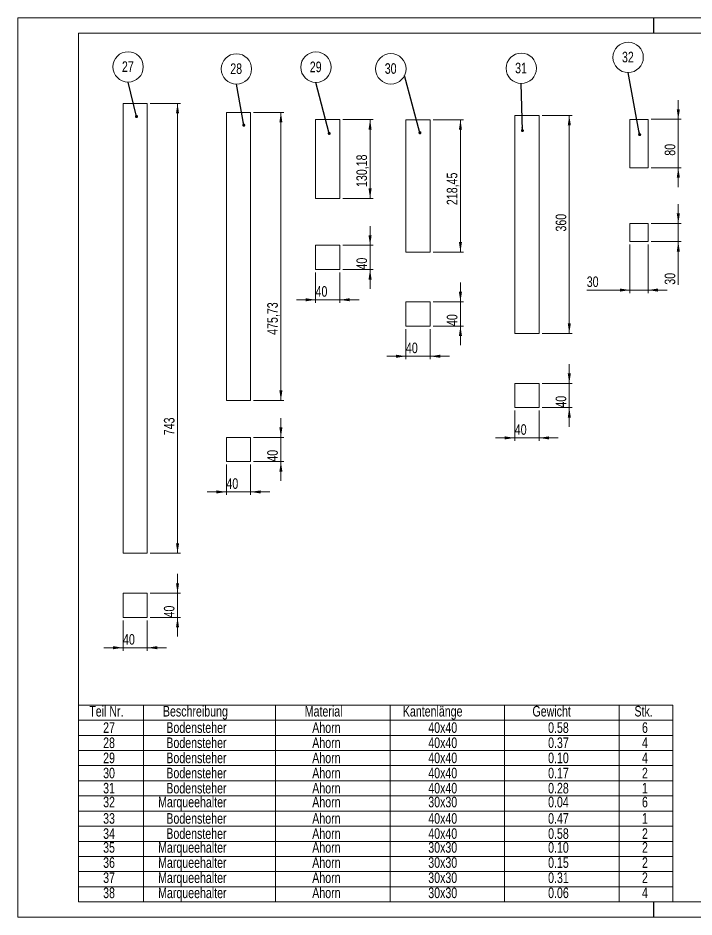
# Model space of a CAD drawing. Header units: millimetres. Extents: x 0 to 2100, y 0 to 1485.
# Drawn here: x 0 to 1117, y 0 to 1485 of the extents above; entities that cross this region are included whole.
import ezdxf

# ---------------------------------------------------------------- set-up
doc = ezdxf.new("R2010")
doc.units = ezdxf.units.MM
doc.header["$LTSCALE"] = 5
doc.layers.add('CTP_BEM', color=92, linetype='Continuous', lineweight=15)
doc.layers.add('RAHMEN', color=7, linetype='Continuous')
doc.layers.add('SLD-0', color=7, linetype='Continuous')
doc.styles.add('SLDTEXTSTYLE1', font='TXT', dxfattribs={"width": 0.75})
doc.dimstyles.new('SLDDIMSTYLE0', dxfattribs={"dimtxt": 17.5, "dimasz": 16.51, "dimexe": 0, "dimexo": 0.0625, "dimgap": 4.375, "dimtad": 1, "dimrnd": 1e-09, "dimzin": 12, "dimdsep": 46, "dimtxsty": 'SLDTEXTSTYLE1', "dimsah": 1, "dimcen": 0.09, "dimadec": 0, "dimazin": 3, "dimtfac": 1, "dimtofl": 0, "dimtmove": 0, "dimatfit": 3, "dimfxl": 1, "dimfrac": 2, "dimtolj": 1, "dimtzin": 12, "dimarcsym": 0})
doc.dimstyles.new('SLDDIMSTYLE1', dxfattribs={"dimtxt": 0, "dimasz": 5.08, "dimexe": 0, "dimexo": 0.0625, "dimgap": 0, "dimtad": 0, "dimtih": 1, "dimtoh": 1, "dimdec": 0, "dimrnd": 1e-09, "dimzin": 0, "dimdsep": 46, "dimtxsty": 'Standard', "dimblk1": 'DOT', "dimblk2": 'DOT', "dimsah": 1, "dimcen": 0.09, "dimadec": 0, "dimazin": 0, "dimtfac": 5.08, "dimtdec": 0, "dimtofl": 0, "dimtmove": 0, "dimatfit": 3, "dimldrblk": 'DOT', "dimfxl": 1, "dimfrac": 2, "dimtolj": 1, "dimtzin": 0, "dimarcsym": 0})
doc.dimstyles.new('SLDDIMSTYLE2', dxfattribs={"dimtxt": 17.5, "dimasz": 16.51, "dimexe": 0, "dimexo": 0.0625, "dimgap": 4.375, "dimtad": 1, "dimrnd": 1e-09, "dimzin": 12, "dimdsep": 46, "dimtxsty": 'SLDTEXTSTYLE1', "dimsah": 1, "dimcen": 0.09, "dimadec": 0, "dimazin": 3, "dimtfac": 1, "dimtmove": 0, "dimatfit": 0, "dimfxl": 1, "dimfrac": 2, "dimtolj": 1, "dimtzin": 12, "dimarcsym": 0})

# ---------------------------------------------------------------- blocks, each defined once
blk = doc.blocks.new('SW_TABLEANNOTATION_0')
at = {"layer": 'CTP_BEM', "color": 0}
for p, q in [((0, 0), (0, -325)), ((981.8, 0), (0, 0)), ((107.2, 0), (107.2, -25)), ((325.6, 0), (325.6, -25)), ((514.8, 0), (514.8, -25)), ((703.9, 0), (703.9, -25)), ((893.1, 0), (893.1, -25)), ((981.8, -325), (981.8, 0)), ((0, -25), (981.8, -25)), ((107.2, -25), (107.2, -325)), ((325.6, -25), (325.6, -325)), ((514.8, -25), (514.8, -325)), ((703.9, -25), (703.9, -325)), ((893.1, -25), (893.1, -325)), ((0, -50), (981.8, -50)), ((0, -75), (981.8, -75)), ((0, -100), (981.8, -100)), ((0, -125), (981.8, -125)), ((0, -150), (981.8, -150)), ((0, -175), (981.8, -175)), ((0, -200), (981.8, -200)), ((0, -225), (981.8, -225)), ((0, -250), (981.8, -250)), ((0, -275), (981.8, -275)), ((0, -300), (981.8, -300)), ((0, -325), (981.8, -325))]:
    blk.add_line(p, q, dxfattribs=at)
at = {"layer": 'CTP_BEM', "color": 0, "char_height": 17.5, "attachment_point": 1, "style": 'SLDTEXTSTYLE1'}
for s, insert in [('Teil Nr.', (17.8, -1.3)), ('Beschreibung', (139.5, -1.3)), ('Material', (373.8, -1.3)), ('Kantenlänge', (535.9, -1.3)), ('Gewicht', (750.1, -1.3)), ('Stk.', (918.6, -1.3)), ('27', (40.7, -28.4)), ('Bodensteher', (145.1, -28.4)), ('Ahorn', (386.2, -28.4)), ('40x40', (577.9, -28.4)), ('0.58', (775.9, -28.4)), ('6', (931, -28.4)), ('28', (40.7, -53.4)), ('Bodensteher', (145.1, -53.4)), ('Ahorn', (386.2, -53.4)), ('40x40', (577.9, -53.4)), ('0.37', (775.9, -53.4)), ('4', (931, -53.4)), ('29', (40.7, -78.4)), ('Bodensteher', (145.1, -78.4)), ('Ahorn', (386.2, -78.4)), ('40x40', (577.9, -78.4)), ('0.10', (775.9, -78.4)), ('4', (931, -78.4)), ('30', (40.7, -103.4)), ('Bodensteher', (145.1, -103.4)), ('Ahorn', (386.2, -103.4)), ('40x40', (577.9, -103.4)), ('0.17', (775.9, -103.4)), ('2', (931, -103.4)), ('31', (40.7, -128.4)), ('Bodensteher', (145.1, -128.4)), ('Ahorn', (386.2, -128.4)), ('40x40', (577.9, -128.4)), ('0.28', (775.9, -128.4)), ('1', (931, -128.4)), ('32', (40.7, -151.3)), ('Marqueehalter', (131.5, -151.3)), ('Ahorn', (386.2, -151.3)), ('30x30', (577.9, -151.3)), ('0.04', (775.9, -151.3)), ('6', (931, -151.3)), ('33', (40.7, -178.4)), ('Bodensteher', (145.1, -178.4)), ('Ahorn', (386.2, -178.4)), ('40x40', (577.9, -178.4)), ('0.47', (775.9, -178.4)), ('1', (931, -178.4)), ('34', (40.7, -203.4)), ('Bodensteher', (145.1, -203.4)), ('Ahorn', (386.2, -203.4)), ('40x40', (577.9, -203.4)), ('0.58', (775.9, -203.4)), ('2', (931, -203.4)), ('35', (40.7, -226.3)), ('Marqueehalter', (131.5, -226.3)), ('Ahorn', (386.2, -226.3)), ('30x30', (577.9, -226.3)), ('0.10', (775.9, -226.3)), ('2', (931, -226.3)), ('36', (40.7, -251.3)), ('Marqueehalter', (131.5, -251.3)), ('Ahorn', (386.2, -251.3)), ('30x30', (577.9, -251.3)), ('0.15', (775.9, -251.3)), ('2', (931, -251.3)), ('37', (40.7, -276.3)), ('Marqueehalter', (131.5, -276.3)), ('Ahorn', (386.2, -276.3)), ('30x30', (577.9, -276.3)), ('0.31', (775.9, -276.3)), ('2', (931, -276.3)), ('38', (40.7, -301.3)), ('Marqueehalter', (131.5, -301.3)), ('Ahorn', (386.2, -301.3)), ('30x30', (577.9, -301.3)), ('0.06', (775.9, -301.3)), ('4', (931, -301.3))]:
    blk.add_mtext(s, dxfattribs=dict(at, insert=insert))
blk = doc.blocks.new('*D3')
at = {"layer": 'CTP_BEM', "transparency": 16777216}
for p, q in [((218.6, 1343.8), (268.6, 1343.8)), ((263.6, 1343.8), (263.6, 600.8)), ((218.6, 600.8), (268.6, 600.8))]:
    blk.add_line(p, q, dxfattribs=at)
for points in [[(263.6, 1343.8), (261.1, 1327.3), (266.2, 1327.3)], [(263.6, 600.8), (266.2, 617.4), (261.1, 617.4)]]:
    blk.add_solid(points, dxfattribs=at)
at = {"layer": 'CTP_BEM', "transparency": 16777216, "insert": (241.1, 795.8, 20.1), "char_height": 17.5, "attachment_point": 1, "rotation": 90, "style": 'SLDTEXTSTYLE1'}
blk.add_mtext('743', dxfattribs=at)
blk = doc.blocks.new('SW_NOTE_1')
at = {"layer": 'CTP_BEM', "color": 0}
blk.add_circle((0, 25.1), 25.1, dxfattribs=at)
at = {"layer": 'CTP_BEM', "color": 0, "insert": (-0.4, 34.3), "char_height": 17.5, "attachment_point": 2, "style": 'SLDTEXTSTYLE1'}
blk.add_mtext('27', dxfattribs=at)
blk = doc.blocks.new('_DOT')
at = {"color": 0, "linetype": 'ByBlock', "lineweight": -2}
blk.add_line((-0.5, 0), (-1, 0), dxfattribs=at)
at = {"color": 0, "linetype": 'ByBlock', "const_width": 0.5}
blk.add_lwpolyline([(-0.25, 0, 1), (0.25, 0, 1)], format="xyb", close=True, dxfattribs=at)
blk = doc.blocks.new('*D6')
at = {"layer": 'CTP_BEM', "transparency": 16777216}
for p, q in [((263.6, 534.8), (263.6, 566.6)), ((218.6, 534.8), (268.6, 534.8)), ((263.6, 494.8), (263.6, 534.8)), ((218.6, 494.8), (268.6, 494.8)), ((263.6, 494.8), (263.6, 463.1))]:
    blk.add_line(p, q, dxfattribs=at)
for points in [[(263.6, 534.8), (266.2, 551.4), (261.1, 551.4)], [(263.6, 494.8), (261.1, 478.3), (266.2, 478.3)]]:
    blk.add_solid(points, dxfattribs=at)
at = {"layer": 'CTP_BEM', "transparency": 16777216, "insert": (241.1, 494.8, -371.4), "char_height": 17.5, "attachment_point": 1, "rotation": 90, "style": 'SLDTEXTSTYLE1'}
blk.add_mtext('40', dxfattribs=at)
blk = doc.blocks.new('*D7')
at = {"layer": 'CTP_BEM', "transparency": 16777216}
for p, q in [((173.6, 489.8), (173.6, 439.8)), ((213.6, 489.8), (213.6, 439.8)), ((173.6, 444.8), (141.9, 444.8)), ((173.6, 444.8), (213.6, 444.8)), ((213.6, 444.8), (245.4, 444.8))]:
    blk.add_line(p, q, dxfattribs=at)
for points in [[(173.6, 444.8), (157.1, 447.4), (157.1, 442.3)], [(213.6, 444.8), (230.1, 442.3), (230.1, 447.4)]]:
    blk.add_solid(points, dxfattribs=at)
at = {"layer": 'CTP_BEM', "transparency": 16777216, "insert": (173.6, 467.4, -371.4), "char_height": 17.5, "attachment_point": 1, "style": 'SLDTEXTSTYLE1'}
blk.add_mtext('40', dxfattribs=at)
blk = doc.blocks.new('*D8')
at = {"layer": 'CTP_BEM', "transparency": 16777216}
for p, q in [((536.8, 1317.1), (586.8, 1317.1)), ((581.8, 1317.1), (581.8, 1186.9)), ((536.8, 1186.9), (586.8, 1186.9))]:
    blk.add_line(p, q, dxfattribs=at)
for points in [[(581.8, 1317.1), (579.2, 1300.6), (584.3, 1300.6)], [(581.8, 1186.9), (584.3, 1203.4), (579.2, 1203.4)]]:
    blk.add_solid(points, dxfattribs=at)
at = {"layer": 'CTP_BEM', "transparency": 16777216, "insert": (559.2, 1205.8, 20.1), "char_height": 17.5, "attachment_point": 1, "rotation": 90, "style": 'SLDTEXTSTYLE1'}
blk.add_mtext('130,18', dxfattribs=at)
blk = doc.blocks.new('SW_NOTE_2')
at = {"layer": 'CTP_BEM', "color": 0}
blk.add_circle((0, 25.1), 25.1, dxfattribs=at)
at = {"layer": 'CTP_BEM', "color": 0, "insert": (-0.4, 34.3), "char_height": 17.5, "attachment_point": 2, "style": 'SLDTEXTSTYLE1'}
blk.add_mtext('29', dxfattribs=at)
blk = doc.blocks.new('*D10')
at = {"layer": 'CTP_BEM', "transparency": 16777216}
for p, q in [((491.8, 1064.5), (491.8, 1014.5)), ((531.8, 1064.5), (531.8, 1014.5)), ((491.8, 1019.5), (460, 1019.5)), ((491.8, 1019.5), (531.8, 1019.5)), ((531.8, 1019.5), (563.5, 1019.5))]:
    blk.add_line(p, q, dxfattribs=at)
for points in [[(491.8, 1019.5), (475.3, 1022.1), (475.3, 1017)], [(531.8, 1019.5), (548.3, 1017), (548.3, 1022.1)]]:
    blk.add_solid(points, dxfattribs=at)
at = {"layer": 'CTP_BEM', "transparency": 16777216, "insert": (491.7, 1042.1, -65), "char_height": 17.5, "attachment_point": 1, "style": 'SLDTEXTSTYLE1'}
blk.add_mtext('40', dxfattribs=at)
blk = doc.blocks.new('*D11')
at = {"layer": 'CTP_BEM', "transparency": 16777216}
for p, q in [((581.8, 1109.5), (581.8, 1141.3)), ((536.8, 1109.5), (586.8, 1109.5)), ((581.8, 1069.5), (581.8, 1109.5)), ((536.8, 1069.5), (586.8, 1069.5)), ((581.8, 1069.5), (581.8, 1037.8))]:
    blk.add_line(p, q, dxfattribs=at)
for points in [[(581.8, 1109.5), (584.3, 1126), (579.2, 1126)], [(581.8, 1069.5), (579.2, 1053), (584.3, 1053)]]:
    blk.add_solid(points, dxfattribs=at)
at = {"layer": 'CTP_BEM', "transparency": 16777216, "insert": (559.2, 1069.5, -65), "char_height": 17.5, "attachment_point": 1, "rotation": 90, "style": 'SLDTEXTSTYLE1'}
blk.add_mtext('40', dxfattribs=at)
blk = doc.blocks.new('*D12')
at = {"layer": 'CTP_BEM', "transparency": 16777216}
for p, q in [((686.1, 1316.8), (736.1, 1316.8)), ((731.1, 1316.8), (731.1, 1098.4)), ((686.1, 1098.4), (736.1, 1098.4))]:
    blk.add_line(p, q, dxfattribs=at)
for points in [[(731.1, 1316.8), (728.5, 1300.3), (733.6, 1300.3)], [(731.1, 1098.4), (733.6, 1114.9), (728.5, 1114.9)]]:
    blk.add_solid(points, dxfattribs=at)
at = {"layer": 'CTP_BEM', "transparency": 16777216, "insert": (708.5, 1175.9, 20.1), "char_height": 17.5, "attachment_point": 1, "rotation": 90, "style": 'SLDTEXTSTYLE1'}
blk.add_mtext('218,45', dxfattribs=at)
blk = doc.blocks.new('SW_NOTE_3')
at = {"layer": 'CTP_BEM', "color": 0}
blk.add_circle((-22.4, 11.2), 25.1, dxfattribs=at)
at = {"layer": 'CTP_BEM', "color": 0, "insert": (-22.7, 20.5), "char_height": 17.5, "attachment_point": 2, "style": 'SLDTEXTSTYLE1'}
blk.add_mtext('30', dxfattribs=at)
blk = doc.blocks.new('*D14')
at = {"layer": 'CTP_BEM', "transparency": 16777216}
for p, q in [((641.1, 971.2), (641.1, 921.2)), ((681.1, 971.2), (681.1, 921.2)), ((641.1, 926.2), (609.3, 926.2)), ((641.1, 926.2), (681.1, 926.2)), ((681.1, 926.2), (712.8, 926.2))]:
    blk.add_line(p, q, dxfattribs=at)
for points in [[(641.1, 926.2), (624.5, 928.8), (624.5, 923.7)], [(681.1, 926.2), (697.6, 923.7), (697.6, 928.8)]]:
    blk.add_solid(points, dxfattribs=at)
at = {"layer": 'CTP_BEM', "transparency": 16777216, "insert": (641, 948.8, -109.1), "char_height": 17.5, "attachment_point": 1, "style": 'SLDTEXTSTYLE1'}
blk.add_mtext('40', dxfattribs=at)
blk = doc.blocks.new('*D15')
at = {"layer": 'CTP_BEM', "transparency": 16777216}
for p, q in [((731.1, 1016.2), (731.1, 1048)), ((686.1, 1016.2), (736.1, 1016.2)), ((731.1, 976.2), (731.1, 1016.2)), ((686.1, 976.2), (736.1, 976.2)), ((731.1, 976.2), (731.1, 944.5))]:
    blk.add_line(p, q, dxfattribs=at)
for points in [[(731.1, 1016.2), (733.6, 1032.7), (728.5, 1032.7)], [(731.1, 976.2), (728.5, 959.7), (733.6, 959.7)]]:
    blk.add_solid(points, dxfattribs=at)
at = {"layer": 'CTP_BEM', "transparency": 16777216, "insert": (708.5, 976.2, -109.1), "char_height": 17.5, "attachment_point": 1, "rotation": 90, "style": 'SLDTEXTSTYLE1'}
blk.add_mtext('40', dxfattribs=at)
blk = doc.blocks.new('*D16')
at = {"layer": 'CTP_BEM', "transparency": 16777216}
for p, q in [((865.9, 1324.1), (915.9, 1324.1)), ((910.9, 1324.1), (910.9, 964.1)), ((865.9, 964.1), (915.9, 964.1))]:
    blk.add_line(p, q, dxfattribs=at)
for points in [[(910.9, 1324.1), (908.4, 1307.6), (913.5, 1307.6)], [(910.9, 964.1), (913.5, 980.6), (908.4, 980.6)]]:
    blk.add_solid(points, dxfattribs=at)
at = {"layer": 'CTP_BEM', "transparency": 16777216, "insert": (888.4, 1132.2, 20.1), "char_height": 17.5, "attachment_point": 1, "rotation": 90, "style": 'SLDTEXTSTYLE1'}
blk.add_mtext('360', dxfattribs=at)
blk = doc.blocks.new('SW_NOTE_4')
at = {"layer": 'CTP_BEM', "color": 0}
blk.add_circle((0, 25.1), 25.1, dxfattribs=at)
at = {"layer": 'CTP_BEM', "color": 0, "insert": (-0.4, 34.3), "char_height": 17.5, "attachment_point": 2, "style": 'SLDTEXTSTYLE1'}
blk.add_mtext('31', dxfattribs=at)
blk = doc.blocks.new('*D18')
at = {"layer": 'CTP_BEM', "transparency": 16777216}
for p, q in [((820.9, 836.4), (820.9, 786.4)), ((860.9, 836.4), (860.9, 786.4)), ((820.9, 791.4), (789.2, 791.4)), ((820.9, 791.4), (860.9, 791.4)), ((860.9, 791.4), (892.7, 791.4))]:
    blk.add_line(p, q, dxfattribs=at)
for points in [[(820.9, 791.4), (804.4, 793.9), (804.4, 788.9)], [(860.9, 791.4), (877.4, 788.9), (877.4, 793.9)]]:
    blk.add_solid(points, dxfattribs=at)
at = {"layer": 'CTP_BEM', "transparency": 16777216, "insert": (820.9, 814, -179.9), "char_height": 17.5, "attachment_point": 1, "style": 'SLDTEXTSTYLE1'}
blk.add_mtext('40', dxfattribs=at)
blk = doc.blocks.new('*D19')
at = {"layer": 'CTP_BEM', "transparency": 16777216}
for p, q in [((910.9, 881.4), (910.9, 913.2)), ((865.9, 881.4), (915.9, 881.4)), ((910.9, 841.4), (910.9, 881.4)), ((865.9, 841.4), (915.9, 841.4)), ((910.9, 841.4), (910.9, 809.7))]:
    blk.add_line(p, q, dxfattribs=at)
for points in [[(910.9, 881.4), (913.5, 897.9), (908.4, 897.9)], [(910.9, 841.4), (908.4, 824.9), (913.5, 824.9)]]:
    blk.add_solid(points, dxfattribs=at)
at = {"layer": 'CTP_BEM', "transparency": 16777216, "insert": (888.4, 841.4, -179.9), "char_height": 17.5, "attachment_point": 1, "rotation": 90, "style": 'SLDTEXTSTYLE1'}
blk.add_mtext('40', dxfattribs=at)
blk = doc.blocks.new('*D24')
at = {"layer": 'CTP_BEM', "transparency": 16777216}
for p, q in [((389.4, 1329.1), (439.4, 1329.1)), ((434.4, 1329.1), (434.4, 853.3)), ((389.4, 853.3), (439.4, 853.3))]:
    blk.add_line(p, q, dxfattribs=at)
for points in [[(434.4, 1329.1), (431.9, 1312.5), (436.9, 1312.5)], [(434.4, 853.3), (436.9, 869.8), (431.9, 869.8)]]:
    blk.add_solid(points, dxfattribs=at)
at = {"layer": 'CTP_BEM', "transparency": 16777216, "insert": (411.8, 961.6, 20.1), "char_height": 17.5, "attachment_point": 1, "rotation": 90, "style": 'SLDTEXTSTYLE1'}
blk.add_mtext('475,73', dxfattribs=at)
blk = doc.blocks.new('SW_NOTE_6')
at = {"layer": 'CTP_BEM', "color": 0}
blk.add_circle((0, 25.1), 25.1, dxfattribs=at)
at = {"layer": 'CTP_BEM', "color": 0, "insert": (-0.4, 34.3), "char_height": 17.5, "attachment_point": 2, "style": 'SLDTEXTSTYLE1'}
blk.add_mtext('28', dxfattribs=at)
blk = doc.blocks.new('*D26')
at = {"layer": 'CTP_BEM', "transparency": 16777216}
for p, q in [((344.4, 747.2), (344.4, 697.2)), ((384.4, 747.2), (384.4, 697.2)), ((344.4, 702.2), (312.7, 702.2)), ((344.4, 702.2), (384.4, 702.2)), ((384.4, 702.2), (416.2, 702.2))]:
    blk.add_line(p, q, dxfattribs=at)
for points in [[(344.4, 702.2), (327.9, 704.7), (327.9, 699.6)], [(384.4, 702.2), (400.9, 699.6), (400.9, 704.7)]]:
    blk.add_solid(points, dxfattribs=at)
at = {"layer": 'CTP_BEM', "transparency": 16777216, "insert": (344.4, 724.7, -369.4), "char_height": 17.5, "attachment_point": 1, "style": 'SLDTEXTSTYLE1'}
blk.add_mtext('40', dxfattribs=at)
blk = doc.blocks.new('*D27')
at = {"layer": 'CTP_BEM', "transparency": 16777216}
for p, q in [((434.4, 792.2), (434.4, 823.9)), ((389.4, 792.2), (439.4, 792.2)), ((434.4, 752.2), (434.4, 792.2)), ((389.4, 752.2), (439.4, 752.2)), ((434.4, 752.2), (434.4, 720.4))]:
    blk.add_line(p, q, dxfattribs=at)
for points in [[(434.4, 792.2), (436.9, 808.7), (431.9, 808.7)], [(434.4, 752.2), (431.9, 735.7), (436.9, 735.7)]]:
    blk.add_solid(points, dxfattribs=at)
at = {"layer": 'CTP_BEM', "transparency": 16777216, "insert": (411.8, 752.1, -369.4), "char_height": 17.5, "attachment_point": 1, "rotation": 90, "style": 'SLDTEXTSTYLE1'}
blk.add_mtext('40', dxfattribs=at)
blk = doc.blocks.new('*D32')
at = {"layer": 'CTP_BEM', "transparency": 16777216}
for p, q in [((1091, 1317.6), (1091, 1349.3)), ((1046, 1317.6), (1096, 1317.6)), ((1091, 1317.6), (1091, 1237.6)), ((1046, 1237.6), (1096, 1237.6)), ((1091, 1237.6), (1091, 1205.8))]:
    blk.add_line(p, q, dxfattribs=at)
for points in [[(1091, 1317.6), (1093.6, 1334.1), (1088.5, 1334.1)], [(1091, 1237.6), (1088.5, 1221.1), (1093.6, 1221.1)]]:
    blk.add_solid(points, dxfattribs=at)
at = {"layer": 'CTP_BEM', "transparency": 16777216, "insert": (1068.5, 1257.5, 15.1), "char_height": 17.5, "attachment_point": 1, "rotation": 90, "style": 'SLDTEXTSTYLE1'}
blk.add_mtext('80', dxfattribs=at)
blk = doc.blocks.new('SW_NOTE_8')
at = {"layer": 'CTP_BEM', "color": 0}
blk.add_circle((0, 25.1), 25.1, dxfattribs=at)
at = {"layer": 'CTP_BEM', "color": 0, "insert": (-0.4, 34.3), "char_height": 17.5, "attachment_point": 2, "style": 'SLDTEXTSTYLE1'}
blk.add_mtext('32', dxfattribs=at)
blk = doc.blocks.new('*D34')
at = {"layer": 'CTP_BEM', "transparency": 16777216}
for p, q in [((1091, 1145.6), (1091, 1177.3)), ((1046, 1145.6), (1096, 1145.6)), ((1091, 1115.6), (1091, 1145.6)), ((1046, 1115.6), (1096, 1115.6)), ((1091, 1115.6), (1091, 1044.4))]:
    blk.add_line(p, q, dxfattribs=at)
for points in [[(1091, 1145.6), (1093.6, 1162.1), (1088.5, 1162.1)], [(1091, 1115.6), (1088.5, 1099.1), (1093.6, 1099.1)]]:
    blk.add_solid(points, dxfattribs=at)
at = {"layer": 'CTP_BEM', "transparency": 16777216, "insert": (1068.5, 1044.4, -39.9), "char_height": 17.5, "attachment_point": 1, "rotation": 90, "style": 'SLDTEXTSTYLE1'}
blk.add_mtext('30', dxfattribs=at)
blk = doc.blocks.new('*D35')
at = {"layer": 'CTP_BEM', "transparency": 16777216}
for p, q in [((1011, 1110.6), (1011, 1030.6)), ((1041, 1110.6), (1041, 1030.6)), ((1011, 1035.6), (939.8, 1035.6)), ((1011, 1035.6), (1041, 1035.6)), ((1041, 1035.6), (1072.8, 1035.6))]:
    blk.add_line(p, q, dxfattribs=at)
for points in [[(1011, 1035.6), (994.5, 1038.1), (994.5, 1033)], [(1041, 1035.6), (1057.5, 1033), (1057.5, 1038.1)]]:
    blk.add_solid(points, dxfattribs=at)
at = {"layer": 'CTP_BEM', "transparency": 16777216, "insert": (939.8, 1058.1, -39.9), "char_height": 17.5, "attachment_point": 1, "style": 'SLDTEXTSTYLE1'}
blk.add_mtext('30', dxfattribs=at)

msp = doc.modelspace()

# ---------------------------------------------------------------- linework, layer by layer
at = {"color": 7, "linetype": 'Continuous', "lineweight": 15}
for p, q in [((173.621, 1343.845), (213.621, 1343.845)), ((173.621, 1343.845), (173.621, 600.845)), ((213.621, 1343.845), (213.621, 600.845)), ((344.404, 1329.058), (384.404, 1329.058)), ((344.404, 1329.058), (344.404, 853.328)), ((384.404, 1329.058), (384.404, 853.328)), ((820.93, 1324.065), (860.93, 1324.065)), ((820.93, 1324.065), (820.93, 964.065)), ((860.93, 1324.065), (860.93, 964.065)), ((491.785, 1317.112), (531.785, 1317.112)), ((491.785, 1317.112), (491.785, 1186.932)), ((531.785, 1317.112), (531.785, 1186.932)), ((641.056, 1316.843), (681.056, 1316.843)), ((641.056, 1316.843), (641.056, 1098.393)), ((681.056, 1316.843), (681.056, 1098.393)), ((1011.012, 1317.565), (1041.012, 1317.565)), ((1011.012, 1317.565), (1011.012, 1237.565)), ((1041.012, 1317.565), (1041.012, 1237.565)), ((1011.012, 1237.565), (1041.012, 1237.565)), ((491.785, 1186.932), (531.785, 1186.932)), ((1041.012, 1145.583), (1011.012, 1145.583)), ((1011.012, 1145.583), (1011.012, 1115.583)), ((1041.012, 1115.583), (1041.012, 1145.583)), ((1011.012, 1115.583), (1041.012, 1115.583)), ((531.785, 1109.52), (491.785, 1109.52)), ((491.785, 1109.52), (491.785, 1069.52)), ((531.785, 1069.52), (531.785, 1109.52)), ((641.056, 1098.393), (681.056, 1098.393)), ((491.785, 1069.52), (531.785, 1069.52)), ((681.056, 1016.216), (641.056, 1016.216)), ((641.056, 1016.216), (641.056, 976.216)), ((681.056, 976.216), (681.056, 1016.216)), ((641.056, 976.216), (681.056, 976.216)), ((820.93, 964.065), (860.93, 964.065)), ((860.93, 881.405), (820.93, 881.405)), ((820.93, 881.405), (820.93, 841.405)), ((860.93, 841.405), (860.93, 881.405)), ((344.404, 853.328), (384.404, 853.328)), ((820.93, 841.405), (860.93, 841.405)), ((384.404, 792.185), (344.404, 792.185)), ((344.404, 792.185), (344.404, 752.185)), ((384.404, 752.185), (384.404, 792.185)), ((344.404, 752.185), (384.404, 752.185)), ((173.621, 600.845), (213.621, 600.845)), ((213.621, 534.85), (173.621, 534.85)), ((173.621, 534.85), (173.621, 494.85)), ((213.621, 494.85), (213.621, 534.85)), ((173.621, 494.85), (213.621, 494.85))]:
    msp.add_line(p, q, dxfattribs=at)
at = {"layer": 'RAHMEN', "lineweight": 0}
for p, q in [((0, 1485), (2100, 1485)), ((0, 1485), (0, 0)), ((0, 0), (2100, 0))]:
    msp.add_line(p, q, dxfattribs=at)
at = {"layer": 'RAHMEN'}
for p, q in [((1050, 1485), (1050, 1459.906)), ((1050, 24.906), (1050, 0))]:
    msp.add_line(p, q, dxfattribs=at)
at = {"layer": 'SLD-0', "lineweight": 15}
for p, q in [((100, 1459.906), (2075, 1459.906)), ((100, 1459.906), (100, 24.906)), ((100, 24.906), (2075, 24.906))]:
    msp.add_line(p, q, dxfattribs=at)

# ---------------------------------------------------------------- block references
at = {"layer": 'CTP_BEM'}
for name, p in [('SW_NOTE_8', (1008.153, 1394.885)), ('SW_NOTE_1', (181.93, 1379.109)), ('SW_NOTE_6', (360.943, 1375.696)), ('SW_NOTE_2', (492.32, 1378.696)), ('SW_NOTE_3', (638.489, 1389.767)), ('SW_NOTE_4', (831.571, 1376.782)), ('SW_TABLEANNOTATION_0', (100, 350))]:
    msp.add_blockref(name, p, dxfattribs=at)

# ---------------------------------------------------------------- dimensions: what is measured, and where the dimension line sits
for base, p1, p2, dimstyle, picture, middle in [((263.621, 600.845), (213.621, 1343.845), (213.621, 600.845), 'SLDDIMSTYLE0', '*D3', (263.621, 822.345)), ((1091.012, 1237.565), (1041.012, 1317.565), (1041.012, 1237.565), 'SLDDIMSTYLE2', '*D32', (1091.012, 1277.565)), ((434.404, 853.328), (384.404, 1329.058), (384.404, 853.328), 'SLDDIMSTYLE0', '*D24', (434.404, 1004.231)), ((910.93, 964.065), (860.93, 1324.065), (860.93, 964.065), 'SLDDIMSTYLE0', '*D16', (910.93, 1158.718)), ((581.785, 1186.932), (531.785, 1317.112), (531.785, 1186.932), 'SLDDIMSTYLE0', '*D8', (581.785, 1248.491)), ((731.056, 1098.393), (681.056, 1316.843), (681.056, 1098.393), 'SLDDIMSTYLE0', '*D12', (731.056, 1218.528)), ((1091.012, 1145.583), (1041.012, 1115.583), (1041.012, 1145.583), 'SLDDIMSTYLE2', '*D34', (1091.012, 1064.437)), ((581.785, 1109.52), (531.785, 1069.52), (531.785, 1109.52), 'SLDDIMSTYLE2', '*D11', (581.785, 1089.52)), ((731.056, 1016.216), (681.056, 976.216), (681.056, 1016.216), 'SLDDIMSTYLE2', '*D15', (731.056, 996.216)), ((910.93, 881.405), (860.93, 841.405), (860.93, 881.405), 'SLDDIMSTYLE2', '*D19', (910.93, 861.405)), ((434.404, 792.185), (384.404, 752.185), (384.404, 792.185), 'SLDDIMSTYLE2', '*D27', (434.404, 772.185)), ((263.621, 534.85), (213.621, 494.85), (213.621, 534.85), 'SLDDIMSTYLE2', '*D6', (263.621, 514.85))]:
    dim = msp.add_linear_dim(base=base, p1=p1, p2=p2, angle=90, dimstyle=dimstyle, dxfattribs=at)
    dim.commit()
    dim.dimension.update_dxf_attribs({"geometry": picture, "text_midpoint": middle, "dimtype": 160})
for base, p1, p2, picture, middle in [((1041.012, 1035.583), (1011.012, 1115.583), (1041.012, 1115.583), '*D35', (959.866, 1035.583)), ((531.785, 1019.52), (491.785, 1069.52), (531.785, 1069.52), '*D10', (511.785, 1019.52)), ((681.056, 926.216), (641.056, 976.216), (681.056, 976.216), '*D14', (661.056, 926.216)), ((860.93, 791.405), (820.93, 841.405), (860.93, 841.405), '*D18', (840.93, 791.405)), ((384.404, 702.185), (344.404, 752.185), (384.404, 752.185), '*D26', (364.404, 702.185)), ((213.621, 444.85), (173.621, 494.85), (213.621, 494.85), '*D7', (193.621, 444.85))]:
    dim = msp.add_linear_dim(base=base, p1=p1, p2=p2, dimstyle='SLDDIMSTYLE2', dxfattribs=at)
    dim.commit()
    dim.dimension.update_dxf_attribs({"geometry": picture, "text_midpoint": middle, "dimtype": 160})

# ---------------------------------------------------------------- leaders
for points in [[(664.191, 1295.402), (638.489, 1389.767)], [(1027.164, 1292.336), (1008.153, 1394.885)], [(195.832, 1322.231), (181.93, 1379.109)], [(373.068, 1307.976), (360.943, 1375.696)], [(514.181, 1294.349), (492.32, 1378.696)], [(833.432, 1299.022), (831.571, 1376.782)]]:
    msp.add_leader(points, dimstyle='SLDDIMSTYLE1', dxfattribs=at)

doc.saveas('drawing.dxf')
